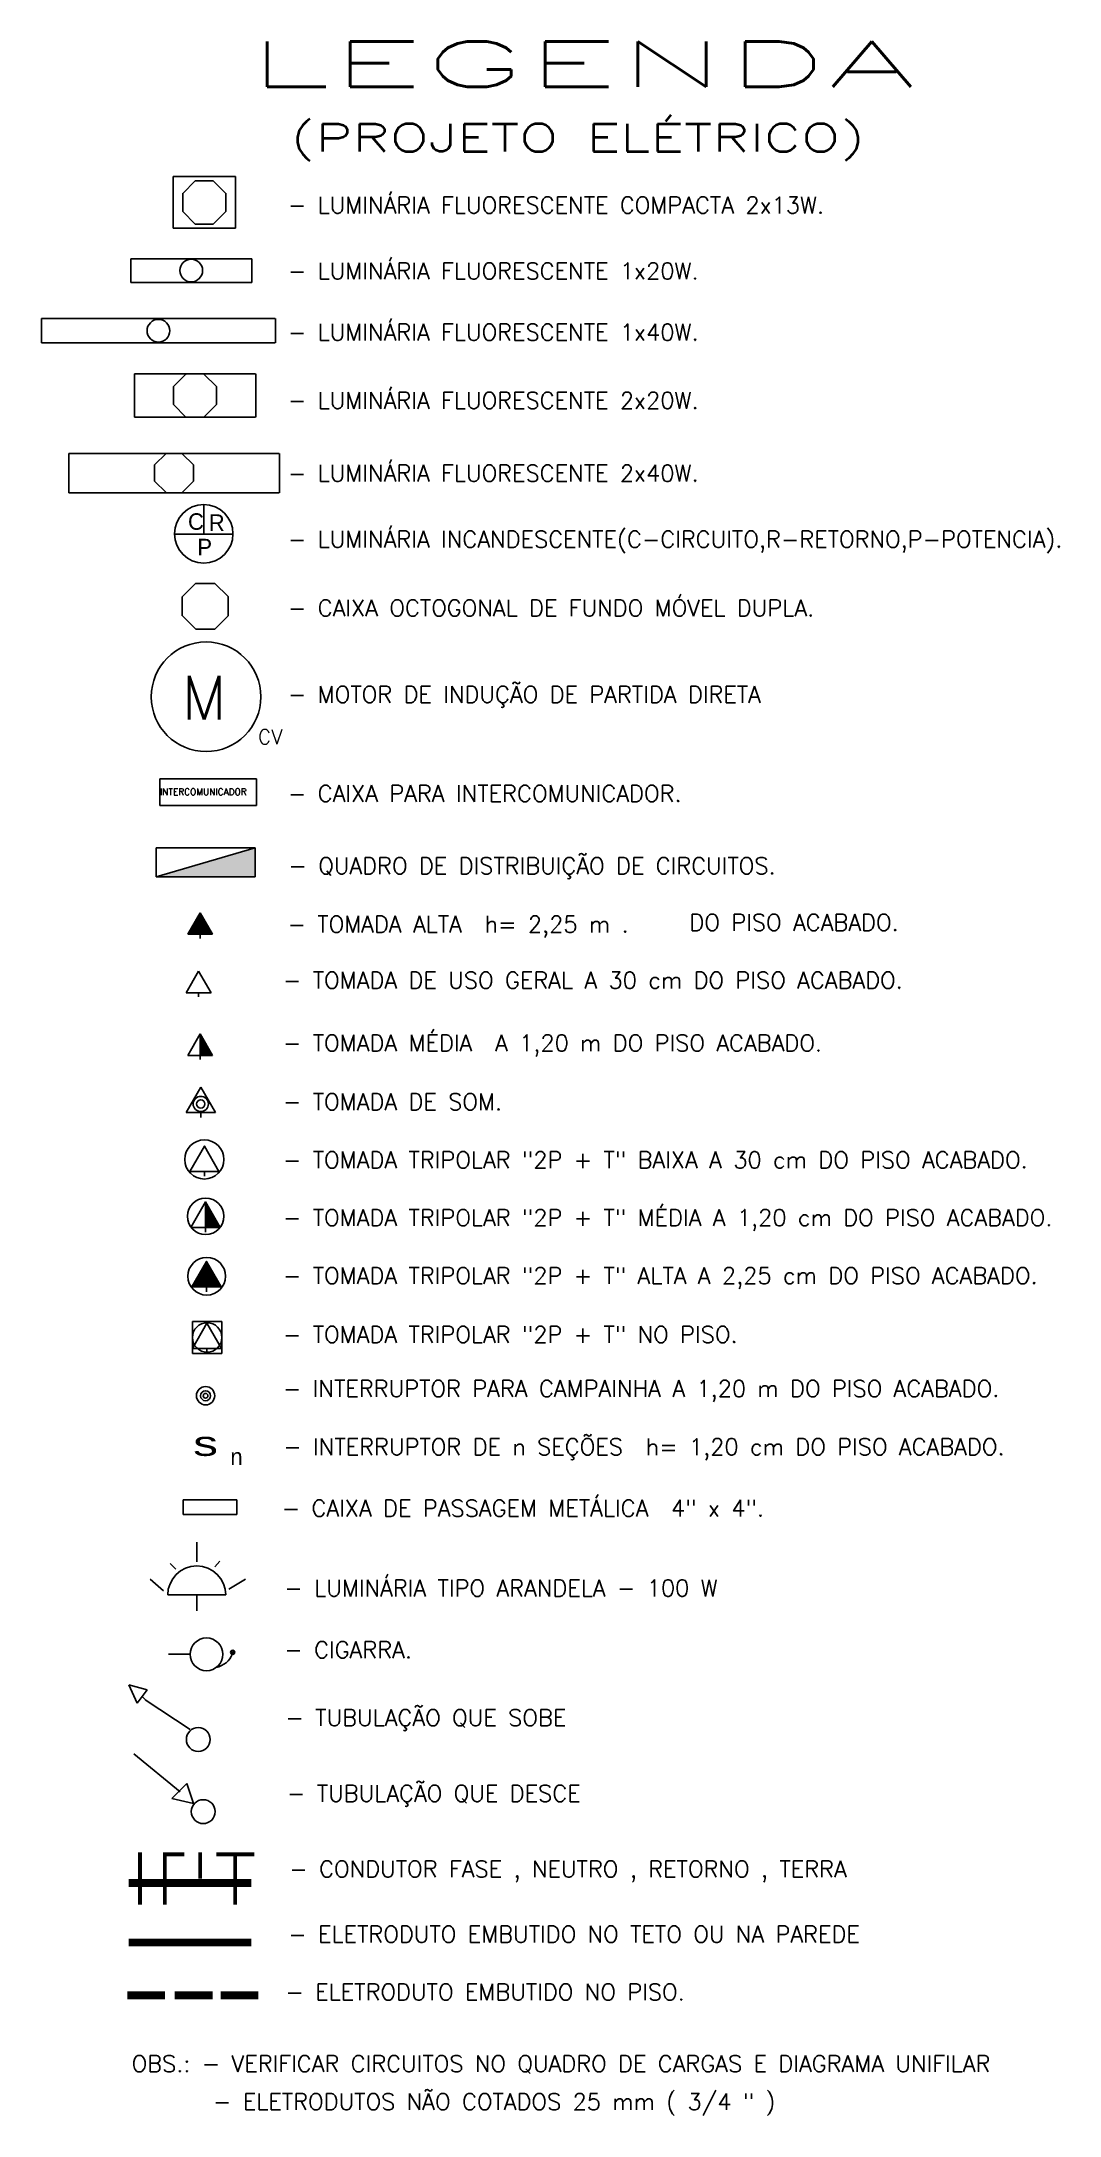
# Model space of a CAD drawing. Extents: x -81.7 to -75.2, y -130.1 to -116.7.
import ezdxf

# ---------------------------------------------------------------- set-up
doc = ezdxf.new("R2010")
doc.units = 0
doc.header["$LTSCALE"] = 0.5
doc.header["$MEASUREMENT"] = 0
doc.linetypes.add('DASHED2', pattern=[0.375, 0.25, -0.125])
doc.linetypes.add('HIDDEN', pattern=[0.375, 0.25, -0.125])
doc.layers.get('0').update_dxf_attribs({"linetype": 'CONTINUOUS'})
for name, color, linetype in [('CIRCUITOS', 7, 'CONTINUOUS'), ('ILUMINACAO', 1, 'CONTINUOUS'), ('LEGENDAS', 7, 'CONTINUOUS'), ('MOTORES', 1, 'CONTINUOUS'), ('QUADROS', 1, 'CONTINUOUS'), ('TOMADAS', 1, 'CONTINUOUS'), ('TUB-ELETRICA', 5, 'CONTINUOUS')]:
    doc.layers.add(name, color=color, linetype=linetype)
doc.styles.add('ROMANS', font='ROMANS.SHX', dxfattribs={"height": 0.05})
doc.styles.add('TXT', font='txt')

msp = doc.modelspace()

# ---------------------------------------------------------------- linework, layer by layer
at = {"const_width": 0.024}
for points in [[(-80.933, -128.369), (-80.933, -128.705)], [(-80.933, -128.381), (-80.809, -128.381)], [(-80.602, -128.381), (-80.358, -128.381)], [(-80.482, -128.369), (-80.482, -128.705)]]:
    msp.add_lwpolyline(points, dxfattribs=at)
at = {"layer": 'CIRCUITOS', "const_width": 0.024}
for points in [[(-81.093, -128.369), (-81.093, -128.705)], [(-80.706, -128.369), (-80.706, -128.537)]]:
    msp.add_lwpolyline(points, dxfattribs=at)
at = {"layer": 'ILUMINACAO'}
for p, q in [((-80.881, -117.611), (-80.481, -117.611)), ((-80.881, -117.611), (-80.881, -117.942)), ((-80.738, -117.638), (-80.623, -117.638)), ((-80.481, -117.611), (-80.481, -117.942)), ((-80.881, -117.942), (-80.481, -117.942)), ((-80.737, -117.915), (-80.623, -117.915)), ((-81.153, -118.139), (-81.153, -118.291)), ((-81.152, -118.139), (-80.375, -118.139)), ((-80.374, -118.139), (-80.374, -118.291)), ((-81.152, -118.291), (-80.375, -118.291)), ((-81.726, -118.522), (-81.726, -118.678)), ((-81.725, -118.522), (-80.225, -118.522)), ((-80.224, -118.522), (-80.224, -118.678)), ((-81.725, -118.678), (-80.225, -118.678))]:
    msp.add_line(p, q, dxfattribs=at)
for points in [[(-80.738, -117.638), (-80.819, -117.719), (-80.819, -117.834), (-80.738, -117.915), (-80.737, -117.915)], [(-80.624, -117.915), (-80.623, -117.915), (-80.542, -117.834), (-80.542, -117.719), (-80.623, -117.638)]]:
    msp.add_lwpolyline(points, dxfattribs=at)
for centre in [(-80.764, -118.214), (-80.975, -118.6)]:
    msp.add_circle(centre, 0.0727, dxfattribs=at)
at = {"layer": 'LEGENDAS', "color": 1}
for p, q in [((-81.129, -118.877), (-81.129, -119.156)), ((-81.129, -118.877), (-80.351, -118.877)), ((-80.798, -118.878), (-80.879, -118.959)), ((-80.796, -118.878), (-80.798, -118.878)), ((-80.602, -118.959), (-80.683, -118.878)), ((-80.35, -118.877), (-80.35, -119.156)), ((-80.879, -118.959), (-80.879, -119.074)), ((-80.602, -119.074), (-80.602, -118.959)), ((-81.129, -119.156), (-80.351, -119.156)), ((-80.879, -119.074), (-80.798, -119.155)), ((-80.798, -119.155), (-80.797, -119.155)), ((-80.683, -119.155), (-80.602, -119.074)), ((-80.683, -119.155), (-80.683, -119.155)), ((-81.55, -119.388), (-81.55, -119.64)), ((-81.55, -119.388), (-80.199, -119.388)), ((-80.926, -119.389), (-80.999, -119.462)), ((-80.925, -119.389), (-80.926, -119.389)), ((-80.75, -119.462), (-80.823, -119.39)), ((-80.198, -119.388), (-80.198, -119.64)), ((-80.999, -119.462), (-80.999, -119.566)), ((-80.75, -119.566), (-80.75, -119.462)), ((-81.55, -119.64), (-80.199, -119.64)), ((-80.999, -119.566), (-80.926, -119.639)), ((-80.926, -119.639), (-80.926, -119.639)), ((-80.823, -119.639), (-80.75, -119.566)), ((-80.823, -119.639), (-80.823, -119.639)), ((-80.684, -119.907), (-80.684, -119.716)), ((-80.872, -119.907), (-80.496, -119.907)), ((-80.823, -120.309), (-80.737, -120.223)), ((-80.736, -120.222), (-80.613, -120.222)), ((-80.613, -120.222), (-80.528, -120.306)), ((-80.823, -120.43), (-80.823, -120.309)), ((-80.528, -120.307), (-80.528, -120.428)), ((-80.735, -120.517), (-80.821, -120.431)), ((-80.528, -120.431), (-80.612, -120.515)), ((-80.528, -120.417), (-80.528, -120.431)), ((-80.528, -120.421), (-80.528, -120.429)), ((-80.612, -120.516), (-80.735, -120.517)), ((-80.965, -121.477), (-80.345, -121.477)), ((-80.965, -121.648), (-80.965, -121.477)), ((-80.345, -121.477), (-80.345, -121.648)), ((-80.345, -121.648), (-80.965, -121.648)), ((-80.99, -122.106), (-80.99, -121.92)), ((-80.99, -121.92), (-80.353, -121.92)), ((-80.99, -122.106), (-80.353, -121.92)), ((-80.353, -121.92), (-80.353, -122.106)), ((-80.353, -122.106), (-80.99, -122.106)), ((-80.707, -122.336), (-80.786, -122.474)), ((-80.707, -122.336), (-80.786, -122.474)), ((-80.786, -122.474), (-80.707, -122.336)), ((-80.627, -122.474), (-80.707, -122.336)), ((-80.707, -122.474), (-80.707, -122.336)), ((-80.786, -122.474), (-80.627, -122.474)), ((-80.707, -122.474), (-80.707, -122.501)), ((-80.717, -122.711), (-80.797, -122.85)), ((-80.797, -122.85), (-80.717, -122.711)), ((-80.717, -122.711), (-80.797, -122.85)), ((-80.637, -122.85), (-80.717, -122.711)), ((-80.797, -122.85), (-80.637, -122.85)), ((-80.717, -122.85), (-80.717, -122.876)), ((-80.707, -123.114), (-80.786, -123.252)), ((-80.707, -123.114), (-80.786, -123.252)), ((-80.786, -123.252), (-80.707, -123.114)), ((-80.627, -123.252), (-80.707, -123.114)), ((-80.707, -123.252), (-80.707, -123.114)), ((-80.786, -123.252), (-80.627, -123.252)), ((-80.707, -123.252), (-80.707, -123.279)), ((-80.703, -123.456), (-80.796, -123.618)), ((-80.703, -123.456), (-80.796, -123.618)), ((-80.796, -123.618), (-80.703, -123.456)), ((-80.609, -123.618), (-80.703, -123.456)), ((-80.796, -123.618), (-80.609, -123.618)), ((-80.703, -123.618), (-80.703, -123.65)), ((-80.729, -126.503), (-80.729, -126.376)), ((-80.942, -126.689), (-81.027, -126.615)), ((-80.862, -126.551), (-80.899, -126.514)), ((-80.612, -126.535), (-80.58, -126.498)), ((-80.522, -126.679), (-80.416, -126.615)), ((-80.915, -126.716), (-80.543, -126.716)), ((-80.729, -126.716), (-80.729, -126.817)), ((-81.165, -127.293), (-81.048, -127.325)), ((-81.112, -127.41), (-81.165, -127.293)), ((-81.048, -127.325), (-81.112, -127.41)), ((-81.048, -127.399), (-81.08, -127.367)), ((-80.772, -127.58), (-81.059, -127.389)), ((-80.835, -127.98), (-81.133, -127.735)), ((-80.889, -128.022), (-80.793, -127.927)), ((-80.793, -127.927), (-80.75, -128.054)), ((-80.75, -128.054), (-80.889, -128.022))]:
    msp.add_line(p, q, dxfattribs=at)
at = {"layer": 'LEGENDAS', "color": 1, "linetype": 'Continuous'}
msp.add_line((-80.769, -127.097), (-80.911, -127.097), dxfattribs=at)
at = {"layer": 'LEGENDAS', "color": 1}
for centre, radius in [((-80.684, -119.904), 0.188), ((-80.719, -127.644), 0.0766), ((-80.687, -128.107), 0.0766)]:
    msp.add_circle(centre, radius, dxfattribs=at)
at = {"layer": 'LEGENDAS', "color": 1, "linetype": 'Continuous'}
for centre, radius in [((-80.703, -123.564), 0.0488), ((-80.703, -123.564), 0.0269), ((-80.672, -125.437), 0.0586), ((-80.672, -125.437), 0.0322), ((-80.672, -125.437), 0.0154), ((-80.666, -127.097), 0.105), ((-80.498, -127.084), 0.0133), ((-80.498, -127.085), 0.00664)]:
    msp.add_circle(centre, radius, dxfattribs=at)
at = {"layer": 'LEGENDAS', "linetype": 'Continuous'}
msp.add_circle((-80.497, -127.084), 0.00252, dxfattribs=at)
at = {"layer": 'LEGENDAS', "color": 1}
msp.add_arc((-80.729, -126.716), 0.186, 0, 180, dxfattribs=at)
at = {"layer": 'LEGENDAS', "color": 1, "linetype": 'Continuous'}
msp.add_arc((-80.629, -127.045), 0.138, 280.507, 339.2295, dxfattribs=at)
at = {"layer": 'LEGENDAS', "color": 1}
for points in [[(-80.99, -122.106), (-80.353, -121.92), (-80.353, -122.106)], [(-80.786, -122.474), (-80.707, -122.474), (-80.707, -122.336)], [(-80.707, -122.474), (-80.627, -122.474), (-80.707, -122.336)], [(-80.707, -123.252), (-80.627, -123.252), (-80.707, -123.114)]]:
    msp.add_solid(points, dxfattribs=at)
at = {"layer": 'MOTORES'}
msp.add_circle((-80.669, -120.95), 0.352, dxfattribs=at)
at = {"layer": 'QUADROS', "linetype": 'Continuous'}
for p, q in [((-80.815, -126.106), (-80.815, -126.2)), ((-80.471, -126.106), (-80.815, -126.106)), ((-80.815, -126.2), (-80.471, -126.2)), ((-80.471, -126.2), (-80.471, -126.106))]:
    msp.add_line(p, q, dxfattribs=at)
at = {"layer": 'TOMADAS'}
for p, q in [((-80.68, -123.997), (-80.68, -124.028)), ((-80.673, -124.356), (-80.673, -124.193)), ((-80.673, -124.356), (-80.673, -124.387)), ((-80.666, -124.738), (-80.666, -124.575)), ((-80.666, -124.738), (-80.666, -124.769)), ((-80.663, -125.134), (-80.663, -125.165))]:
    msp.add_line(p, q, dxfattribs=at)
for points in [[(-80.774, -123.997), (-80.586, -123.997), (-80.68, -123.834)], [(-80.767, -124.356), (-80.579, -124.356), (-80.673, -124.193)], [(-80.76, -124.738), (-80.572, -124.738), (-80.666, -124.575)], [(-80.757, -125.134), (-80.569, -125.134), (-80.663, -124.971)]]:
    msp.add_lwpolyline(points, close=True, dxfattribs=at)
for points in [[(-80.774, -123.997), (-80.68, -123.834), (-80.774, -123.997)], [(-80.767, -124.356), (-80.673, -124.193), (-80.767, -124.356)], [(-80.76, -124.738), (-80.666, -124.575), (-80.76, -124.738)], [(-80.757, -125.134), (-80.663, -124.971), (-80.757, -125.134)]]:
    msp.add_lwpolyline(points, dxfattribs=at)
at = {"layer": 'TOMADAS', "linetype": 'Continuous'}
msp.add_lwpolyline([(-80.756, -124.961), (-80.756, -125.165), (-80.568, -125.165), (-80.568, -124.961)], close=True, dxfattribs=at)
for centre, radius in [((-80.68, -123.92), 0.126), ((-80.672, -124.285), 0.117), ((-80.665, -124.67), 0.121), ((-80.662, -125.063), 0.0943)]:
    msp.add_circle(centre, radius, dxfattribs=at)
at = {"layer": 'TOMADAS'}
for points in [[(-80.673, -124.356), (-80.579, -124.356), (-80.673, -124.193)], [(-80.76, -124.738), (-80.666, -124.738), (-80.666, -124.575)], [(-80.666, -124.738), (-80.572, -124.738), (-80.666, -124.575)]]:
    msp.add_solid(points, dxfattribs=at)
at = {"layer": 'TUB-ELETRICA', "const_width": 0.05}
for points in [[(-81.165, -128.565), (-80.379, -128.565)], [(-81.165, -128.947), (-80.379, -128.947)]]:
    msp.add_lwpolyline(points, dxfattribs=at)
at = {"layer": 'TUB-ELETRICA', "linetype": 'DASHED2', "const_width": 0.05}
for points in [[(-81.175, -129.286), (-80.932, -129.286)], [(-80.87, -129.286), (-80.627, -129.286)], [(-80.576, -129.286), (-80.333, -129.286)]]:
    msp.add_lwpolyline(points, dxfattribs=at)

# ---------------------------------------------------------------- texts
at = {"layer": 'LEGENDAS', "color": 7, "style": 'ROMANS'}
for s, height, width, p in [('LEGENDA', 0.2922, 2.5, (-80.401, -117.035)), ('(PROJETO ELÉTRICO)', 0.17707, 1.5, (-80.127, -117.45))]:
    msp.add_text(s, height=height, dxfattribs=dict(at, width=width)).set_placement(p)
at = {"layer": 'LEGENDAS', "color": 7, "linetype": 'HIDDEN', "style": 'ROMANS'}
for s, p in [('- LUMINÁRIA FLUORESCENTE COMPACTA 2x13W.', (-80.143, -117.847)), ('- LUMINÁRIA FLUORESCENTE 1x20W.', (-80.143, -118.27)), ('- LUMINÁRIA FLUORESCENTE 1x40W.', (-80.143, -118.663)), ('- LUMINÁRIA FLUORESCENTE 2x20W.', (-80.143, -119.101)), ('- LUMINÁRIA FLUORESCENTE 2x40W.', (-80.143, -119.568)), ('- LUMINÁRIA INCANDESCENTE(C-CIRCUITO,R-RETORNO,P-POTENCIA).', (-80.143, -119.992)), ('- CAIXA OCTOGONAL DE FUNDO MÓVEL DUPLA.', (-80.143, -120.433)), ('- MOTOR DE INDUÇÃO DE PARTIDA DIRETA', (-80.143, -120.988)), ('- CAIXA PARA INTERCOMUNICADOR.', (-80.143, -121.624)), ('DO PISO ACABADO.', (-77.565, -122.452)), ('- INTERRUPTOR DE n SEÇÕES  h= 1,20 cm DO PISO ACABADO.', (-80.173, -125.818)), ('- ELETRODUTO EMBUTIDO NO PISO.', (-80.159, -129.318)), ('OBS.: - VERIFICAR CIRCUITOS NO QUADRO DE CARGAS E DIAGRAMA UNIFILAR', (-81.147, -129.778)), ('- ELETRODUTOS NÃO COTADOS 25 mm ( 3/4 " )', (-80.624, -130.022))]:
    msp.add_text(s, height=0.10625, dxfattribs=at).set_placement(p)
at = {"layer": 'LEGENDAS', "color": 1, "linetype": 'HIDDEN', "style": 'TXT'}
for s, p in [('C', (-80.785, -119.878)), ('R', (-80.652, -119.885)), ('P', (-80.725, -120.042)), ('n', (-80.513, -125.881))]:
    msp.add_text(s, height=0.106, dxfattribs=at).set_placement(p)
at = {"layer": 'LEGENDAS', "color": 1, "style": 'ROMANS'}
msp.add_text('INTERCOMUNICADOR', height=0.04219, dxfattribs=at).set_placement((-80.965, -121.581))
at = {"layer": 'LEGENDAS', "color": 7, "style": 'ROMANS'}
for s, height, p in [('- QUADRO DE DISTRIBUIÇÃO DE CIRCUITOS.', 0.10625, (-80.14, -122.088)), ('- TOMADA ALTA  h= 2,25 m .', 0.10625, (-80.146, -122.463)), ('- TOMADA DE USO GERAL A 30 cm DO PISO ACABADO.', 0.10625, (-80.175, -122.823)), ('- TOMADA MÉDIA  A 1,20 m DO PISO ACABADO.', 0.10625, (-80.175, -123.226)), ('- TOMADA DE SOM.', 0.10625, (-80.175, -123.603)), ('- TOMADA TRIPOLAR "2P + T" BAIXA A 30 cm DO PISO ACABADO.', 0.10625, (-80.175, -123.976)), ('- TOMADA TRIPOLAR "2P + T" MÉDIA A 1,20 cm DO PISO ACABADO.', 0.10625, (-80.175, -124.347)), ('- TOMADA TRIPOLAR "2P + T" ALTA A 2,25 cm DO PISO ACABADO.', 0.10625, (-80.175, -124.719)), ('- TOMADA TRIPOLAR "2P + T" NO PISO.', 0.10625, (-80.175, -125.097)), ('- INTERRUPTOR PARA CAMPAINHA A 1,20 m DO PISO ACABADO.', 0.10625, (-80.175, -125.444)), ('- CAIXA DE PASSAGEM METÁLICA  4" x 4".', 0.10625, (-80.183, -126.212)), ('- LUMINÁRIA TIPO ARANDELA - 100 W', 0.10625, (-80.166, -126.725)), ('- CIGARRA.', 0.1062, (-80.166, -127.121)), ('- TUBULAÇÃO QUE SOBE', 0.10625, (-80.159, -127.557)), ('- TUBULAÇÃO QUE DESCE', 0.10625, (-80.149, -128.043)), ('- CONDUTOR FASE , NEUTRO , RETORNO , TERRA', 0.10625, (-80.134, -128.528)), ('- ELETRODUTO EMBUTIDO NO TETO OU NA PAREDE', 0.10625, (-80.141, -128.947))]:
    msp.add_text(s, height=height, dxfattribs=at).set_placement(p)
at = {"layer": 'LEGENDAS', "color": 1, "style": 'TXT', "width": 1.5}
msp.add_text('s', height=0.159, dxfattribs=at).set_placement((-80.752, -125.823))
at = {"layer": 'MOTORES', "style": 'ROMANS'}
for s, height, p in [('M', 0.281, (-80.825, -121.096)), ('CV', 0.0938, (-80.336, -121.254))]:
    msp.add_text(s, height=height, dxfattribs=at).set_placement(p)

doc.saveas('drawing.dxf')
